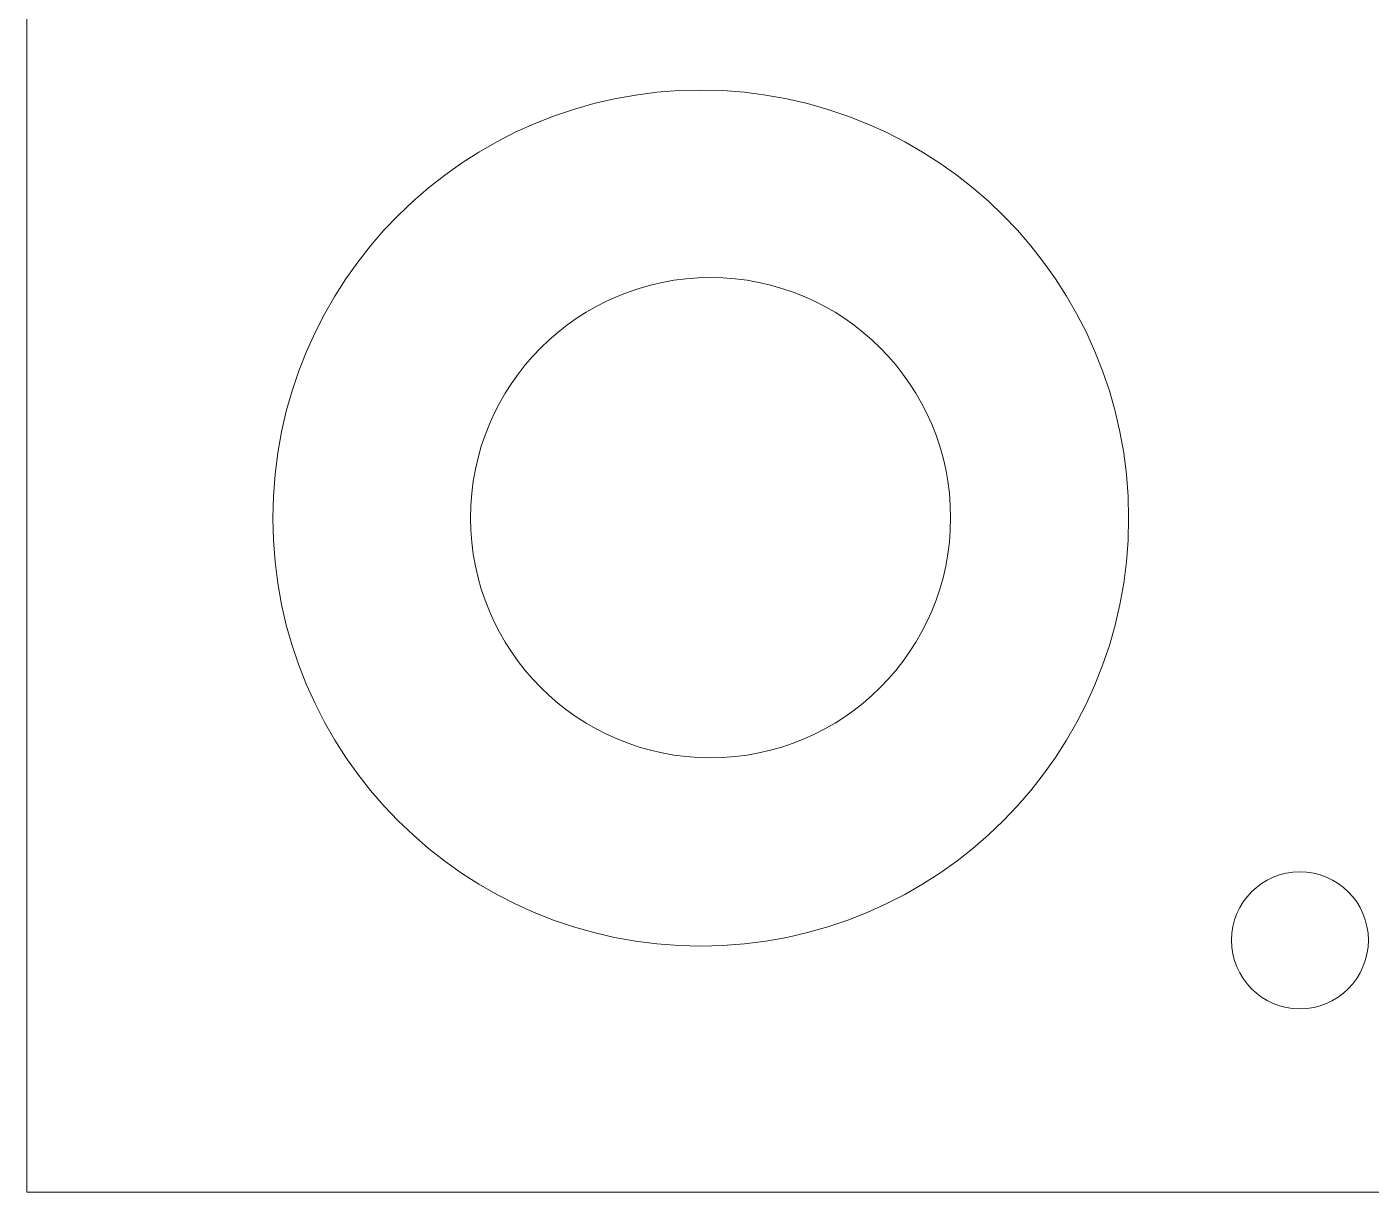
# Model space of a CAD drawing. Header units: millimetres. Extents: x -32 to 79, y -57 to 20.
# Drawn here: x -31.56 to -21.59, y -57.35 to -48.7 of the extents above; entities that cross this region are included whole.
import ezdxf

# ---------------------------------------------------------------- set-up
doc = ezdxf.new("R2010")
doc.units = ezdxf.units.MM
doc.header["$MEASUREMENT"] = 0
for name, color, linetype in [('BG_OUTLINE', 7, 'Continuous'), ('BG_SILKSCREEN_TOP', 7, 'Continuous'), ('PIN_TOP', 7, 'Continuous')]:
    doc.layers.add(name, color=color, linetype=linetype)

msp = doc.modelspace()

# ---------------------------------------------------------------- linework, layer by layer
at = {"layer": 'BG_OUTLINE', "lineweight": 9}
msp.add_open_spline([(-31.5602, -57.3483), (-31.5602, -57.3483), (-31.5602, 2.6515), (-31.5602, 2.6515), (-31.5602, 2.6515), (-31.5602, 2.6515), (48.4395, 2.6515), (48.4395, 2.6515), (48.4395, 2.6515), (48.4395, 2.6515), (48.4395, -57.3483), (48.4395, -57.3483), (48.4395, -57.3483), (48.4395, -57.3483), (-31.5602, -57.3483), (-31.5602, -57.3483)], degree=3, knots=[0, 0, 0, 0, 0.25, 0.25, 0.25, 0.25, 0.5, 0.5, 0.5, 0.5, 0.75, 0.75, 0.75, 0.75, 1, 1, 1, 1], dxfattribs=at)
at = {"layer": 'BG_SILKSCREEN_TOP', "lineweight": 20}
msp.add_ellipse((-26.4872, -52.3454), major_axis=(0, 1.7815), ratio=1, dxfattribs=at)
at = {"layer": 'PIN_TOP', "lineweight": 9}
for points in [[(-23.3852, -52.3483), (-23.3852, -50.5948), (-24.8067, -49.1733), (-26.5602, -49.1733), (-26.5602, -49.1733), (-28.3137, -49.1733), (-29.7352, -50.5948), (-29.7352, -52.3483), (-29.7352, -52.3483), (-29.7352, -54.1018), (-28.3137, -55.5233), (-26.5602, -55.5233), (-26.5602, -55.5233), (-24.8067, -55.5233), (-23.3852, -54.1019), (-23.3852, -52.3484)], [(-21.606, -55.4802), (-21.606, -55.1996), (-21.8334, -54.9722), (-22.114, -54.9722), (-22.114, -54.9722), (-22.3945, -54.9722), (-22.622, -55.1996), (-22.622, -55.4802), (-22.622, -55.4802), (-22.622, -55.7607), (-22.3945, -55.9882), (-22.114, -55.9882), (-22.114, -55.9882), (-21.8334, -55.9882), (-21.606, -55.7607), (-21.606, -55.4802)]]:
    msp.add_open_spline(points, degree=3, knots=[0, 0, 0, 0, 0.25, 0.25, 0.25, 0.25, 0.5, 0.5, 0.5, 0.5, 0.75, 0.75, 0.75, 0.75, 1, 1, 1, 1], dxfattribs=at)

doc.saveas('drawing.dxf')
